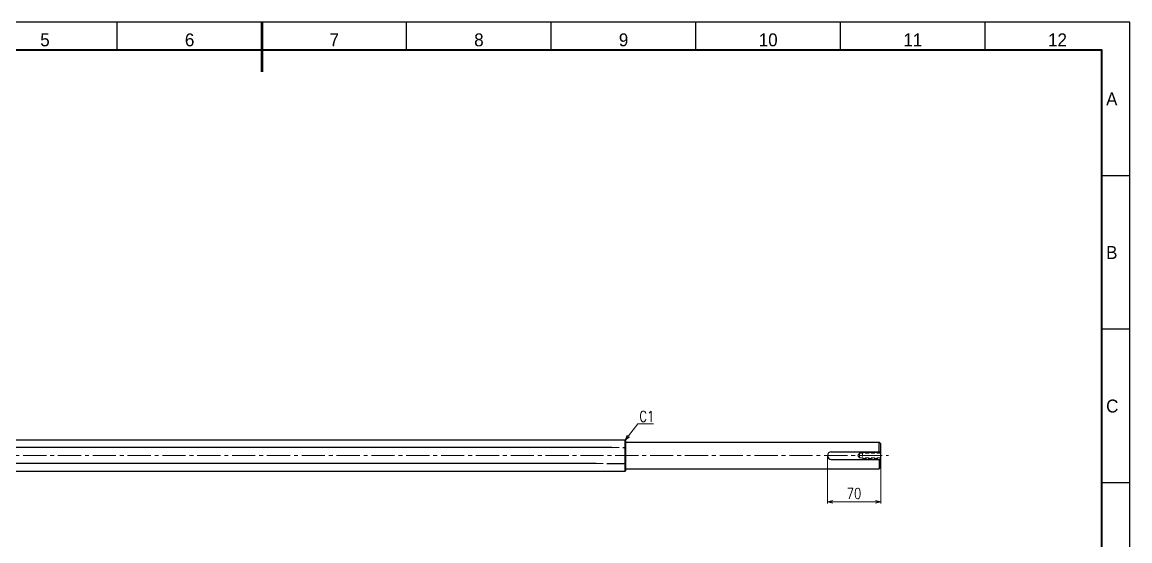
# Model space of a CAD drawing. Header units: millimetres. Extents: x 0 to 4931, y -34 to 1655.
# Drawn here: x 3477 to 4931, y 931 to 1611 of the extents above; entities that cross this region are included whole.
import ezdxf
from ezdxf import colors
from ezdxf.entities.mleader import LeaderData, LeaderLine
from ezdxf.enums import TextEntityAlignment as Align
from ezdxf.math import Vec2, Vec3

# ---------------------------------------------------------------- set-up
doc = ezdxf.new("R2010")
doc.units = ezdxf.units.MM
doc.header["$LTSCALE"] = 1.6
doc.header["$PDMODE"] = 99
doc.header["$PDSIZE"] = 1
for name, pattern in [('CENTER2', [28.575000000000003, 19.05, -3.175, 3.175, -3.175]), ('HIDDEN', [9.524999999999999, 6.35, -3.175]), ('HIDDEN2', [4.7624999999999975, 3.174999999999999, -1.587499999999999])]:
    doc.linetypes.add(name, pattern=pattern)
for name, color, linetype, lineweight in [('03_かくれ線', 6, 'HIDDEN2', 13), ('04_HIDDEN', 2, 'HIDDEN', 13), ('04_中心線', 1, 'CENTER2', 9), ('07_寸法線', 3, 'Continuous', 9), ('99_図枠', 7, 'Continuous', 40)]:
    doc.layers.add(name, color=color, linetype=linetype, lineweight=lineweight)
doc.styles.add('寸法用', font='simplex.shx', dxfattribs={"width": 0.8, "bigfont": '@extfont2.shx'})
doc.styles.add('表題用', font='MS PGothic.ttf')
doc.dimstyles.new('機械製図用', dxfattribs={"dimtxt": 3.5, "dimasz": 3.5, "dimexe": 2, "dimexo": 0, "dimgap": 1.199999999999999, "dimtad": 1, "dimdsep": 46, "dimtxsty": '寸法用', "dimblk": 'OPEN30', "dimcen": 0, "dimclrd": 256, "dimclre": 256, "dimclrt": 7, "dimazin": 2, "dimtm": 1e-09, "dimtfac": 0.75, "dimtmove": 0, "dimatfit": 3, "dimldrblk": 'OPEN30', "dimfxl": 1, "dimlwd": -1, "dimlwe": -1, "dimarcsym": 0})

# ---------------------------------------------------------------- blocks, each defined once
blk = doc.blocks.new('_Open30')
at = {"color": 0, "linetype": 'ByBlock', "lineweight": -2}
for p, q in [((-1, 0.26794919), (0, 0)), ((0, 0), (-1, -0.26794919)), ((0, 0), (-1, 0))]:
    blk.add_line(p, q, dxfattribs=at)
blk = doc.blocks.new('*D176')
at = {"layer": '07_寸法線', "transparency": 16777216}
for p, q in [((4533.685798775797, 1042.599912456972), (4533.685798775797, 979.8974654213116)), ((4603.685798775797, 1027.099912456982), (4603.685798775797, 979.8974654213116)), ((4540.685798775797, 981.8974654213116), (4596.685798775797, 981.8974654213116))]:
    blk.add_line(p, q, dxfattribs=at)
at = {"layer": 'Defpoints', "color": 0, "transparency": 16777216}
for p in [(4533.685798775797, 1042.599912456972), (4603.685798775797, 1027.099912456982), (4603.685798775797, 981.8974654213116)]:
    blk.add_point(p, dxfattribs=at)
at = {"layer": '07_寸法線', "transparency": 16777216, "xscale": 7, "yscale": 7, "zscale": 7, "rotation": 180}
blk.add_blockref('_Open30', (4533.685798775797, 981.8974654213116), dxfattribs=at)
at = {"layer": '07_寸法線', "transparency": 16777216, "xscale": 7, "yscale": 7, "zscale": 7}
blk.add_blockref('_Open30', (4603.685798775797, 981.8974654213116), dxfattribs=at)
at = {"layer": '07_寸法線', "color": 7, "transparency": 16777216, "insert": (4568.685798775797, 992.8974654213116), "char_height": 14, "attachment_point": 5, "style": '寸法用'}
blk.add_mtext('70', dxfattribs=at)

msp = doc.modelspace()

# ---------------------------------------------------------------- linework, layer by layer
at = {"color": 0}
for p, q in [((3032.68579877607, 1063.384522147808), (4267.685798776021, 1063.384522147808)), ((4267.685798776021, 1063.384522147808), (4267.685798776021, 1021.815302766156)), ((4267.685798776021, 1063.384522147808), (4268.685798776021, 1062.384522147808)), ((4268.685798776021, 1062.384522147808), (4268.685798776021, 1022.815302766156)), ((4268.685798776014, 1060.099912456977), (4601.685798775797, 1060.099912456977)), ((4538.685798775797, 1047.599912456972), (4603.685798775797, 1047.599912456973)), ((4603.685798775797, 1058.099912456976), (4601.685798775797, 1060.099912456976)), ((4601.685798775797, 1047.599912456973), (4601.685798775797, 1060.099912456977)), ((4603.685798775797, 1027.099912456982), (4603.685798775797, 1058.099912456976)), ((4538.685798775797, 1037.599912456972), (4603.685798775797, 1037.599912456973)), ((4601.685798775797, 1037.59991245697), (4601.685798775797, 1025.099912456966)), ((4267.685798776021, 1021.815302766156), (3032.68579877607, 1021.815302766156)), ((4268.685798776021, 1022.815302766156), (4267.685798776021, 1021.815302766156)), ((4268.685798776014, 1025.099912456981), (4601.685798775797, 1025.099912456966)), ((4603.685798775797, 1027.099912456982), (4601.685798775797, 1025.099912456982))]:
    msp.add_line(p, q, dxfattribs=at)
at = {"color": 3}
for p, q in [((4250.79383237396, 1052.99221730239), (3032.68579877607, 1052.992217302391)), ((4264.93596799769, 1052.99221730239), (4268.685798776014, 1052.99221730239)), ((4230.009222683131, 1032.207607611563), (3032.68579877607, 1032.207607611563)), ((4244.151358306872, 1032.207607611563), (4268.685798776014, 1032.207607611563))]:
    msp.add_line(p, q, dxfattribs=at)
at = {"color": 0}
msp.add_arc((4538.685798775797, 1042.599912456972), 5, 90, 270, dxfattribs=at)
at = {"layer": '03_かくれ線'}
for p, q in [((4573.684009304015, 1042.599912457268), (4575.685798777437, 1045.599912456817)), ((4575.685798777958, 1039.599912456817), (4573.684009304015, 1042.599912457268)), ((4575.685798777958, 1045.599912456817), (4575.685798777958, 1039.599912456817)), ((4575.685798777437, 1045.599912456817), (4603.68579877795, 1045.599912456817)), ((4575.685798777958, 1039.599912456817), (4603.68579877795, 1039.599912456817)), ((4579.685798777972, 1046.599912456817), (4603.68579877795, 1046.599912456817)), ((4579.685798777972, 1046.599912456817), (4579.685798777972, 1038.599912456817)), ((4579.685798777972, 1038.599912456816), (4603.68579877795, 1038.599912456816))]:
    msp.add_line(p, q, dxfattribs=at)
at = {"layer": '04_HIDDEN', "color": 3}
for p, q in [((4250.00703580769, 1052.992217302378), (4264.149171431416, 1052.992217302378)), ((4229.222426116872, 1032.207607611551), (4243.364561740598, 1032.207607611551))]:
    msp.add_line(p, q, dxfattribs=at)
at = {"layer": '04_中心線'}
msp.add_line((3020.685798776068, 1042.599912456817), (4613.685798775797, 1042.599912456817), dxfattribs=at)
at = {"layer": '99_図枠', "lineweight": 25}
for p, q in [((3601.500441594153, 1574.348571316039), (3601.500441594153, 1611.11999988732)), ((3981.264441592618, 1574.348571316039), (3981.264441592618, 1611.11999988732)), ((4171.146441591853, 1574.348571316039), (4171.146441591853, 1611.11999988732)), ((4361.028441591085, 1574.348571316039), (4361.028441591085, 1611.11999988732)), ((4361.028441591085, 1574.348571316039), (4361.028441591085, 1611.11999988732)), ((4550.910441590317, 1574.348571316039), (4550.910441590317, 1611.11999988732)), ((4740.79244158955, 1574.348571316039), (4740.79244158955, 1611.11999988732)), ((4930.674441588782, 1409.709449888134), (4893.903013017505, 1409.709449888134)), ((4930.674441588782, 1208.298899888947), (4893.903013017505, 1208.298899888947)), ((4930.674441588782, 1006.888349889767), (4893.903013017505, 1006.888349889767))]:
    msp.add_line(p, q, dxfattribs=at)
at = {"layer": '99_図枠', "lineweight": 53}
msp.add_line((3791.382441593387, 1611.11999988732), (3791.382441593387, 1546.06285703044), dxfattribs=at)
at = {"layer": '99_図枠'}
msp.add_lwpolyline([(2762.291584454688, 36.60702846511435), (4893.903013017505, 36.60702846511435), (4893.903013017505, 1574.348571316039), (2762.291584454688, 1574.348571316039)], close=True, dxfattribs=at)
at = {"layer": 'Defpoints'}
msp.add_lwpolyline([(2652.090441588782, -1.126752522395691e-07), (4930.674441588782, -1.126752522395691e-07), (4930.674441588782, 1611.11999988732), (2652.090441588782, 1611.11999988732)], close=True, dxfattribs=at)

# ---------------------------------------------------------------- texts
at = {"layer": '99_図枠', "lineweight": 13, "style": '表題用'}
for s, p in [('5', (3506.559441594537, 1574.348571316039)), ('6', (3696.44144159377, 1574.348571316039)), ('7', (3886.323441593001, 1574.348571316039)), ('8', (4076.205441592236, 1574.348571316039)), ('9', (4266.087441591468, 1574.348571316039)), ('10', (4455.9694415907, 1574.348571316039)), ('11', (4645.851441589934, 1574.348571316039)), ('12', (4835.733441589166, 1574.348571316039))]:
    msp.add_text(s, height=16.97142857136, dxfattribs=at).set_placement(p, align=Align.BOTTOM_CENTER)
for s, p in [('A', (4899.560155874624, 1510.414724887727)), ('B', (4899.560155874624, 1309.004174888542)), ('C', (4899.560155874624, 1107.59362488936))]:
    msp.add_text(s, height=16.97142857136, dxfattribs=at).set_placement(p, align=Align.MIDDLE_LEFT)

# ---------------------------------------------------------------- dimensions: what is measured, and where the dimension line sits
at = {"layer": '07_寸法線'}
dim = msp.add_linear_dim(base=(4603.685798775797, 981.8974654213116), p1=(4533.685798775797, 1042.599912456972), p2=(4603.685798775797, 1027.099912456982), dimstyle='機械製図用', override={"dimtxt": 14, "dimasz": 7, "dimgap": 4}, dxfattribs=at)
dim.commit()
dim.dimension.update_dxf_attribs({"geometry": '*D176', "text_midpoint": (4568.685798775797, 992.8974654213116)})

# ---------------------------------------------------------------- leaders
ml = msp.add_multileader_mtext('Standard', dxfattribs=at)
ml.set_content('C1', color=7, style='寸法用')
ml.set_leader_properties(color=256, linetype='ByLayer', lineweight=-1)
ml.set_arrow_properties(name='OPEN30')
ml.build(insert=Vec2(0, 0))
ml.multileader.update_dxf_attribs({"has_dogleg": 0, "text_left_attachment_type": 6, "text_right_attachment_type": 6, "arrow_head_size": 7})
ctx = ml.context
ctx.base_point, ctx.char_height, ctx.arrow_head_size, ctx.plane_origin = Vec3(4284.793333763255, 1084.23885419723), 14, 7, Vec3(4268.185798776021, 1062.884522147808)
ctx.left_attachment, ctx.right_attachment = 6, 6
notes = []
notes.append((ctx, [(0, (1, 1, 0), (4276.793333763255, 1084.23885419723), (1, 0), 8, [(0, [(4268.185798776021, 1062.884522147808)], 0, [])])]))
ctx.mtext.insert, ctx.mtext.flow_direction = Vec3(4286.793333763255, 1101.03885419723), 5
for ctx, leaders in notes:
    for number, flags, end, landing, length, lines in leaders:
        leader = LeaderData()
        leader.index, (leader.has_last_leader_line, leader.has_dogleg_vector, leader.attachment_direction) = number, flags
        leader.last_leader_point, leader.dogleg_vector, leader.dogleg_length = Vec3(end), Vec3(landing), length
        for number, points, colour, breaks in lines:
            line = LeaderLine()
            line.index, line.vertices, line.color, line.breaks = number, Vec3.list(points), colors.encode_raw_color(colour), breaks
            leader.lines.append(line)
        ctx.leaders.append(leader)

doc.saveas('drawing.dxf')
